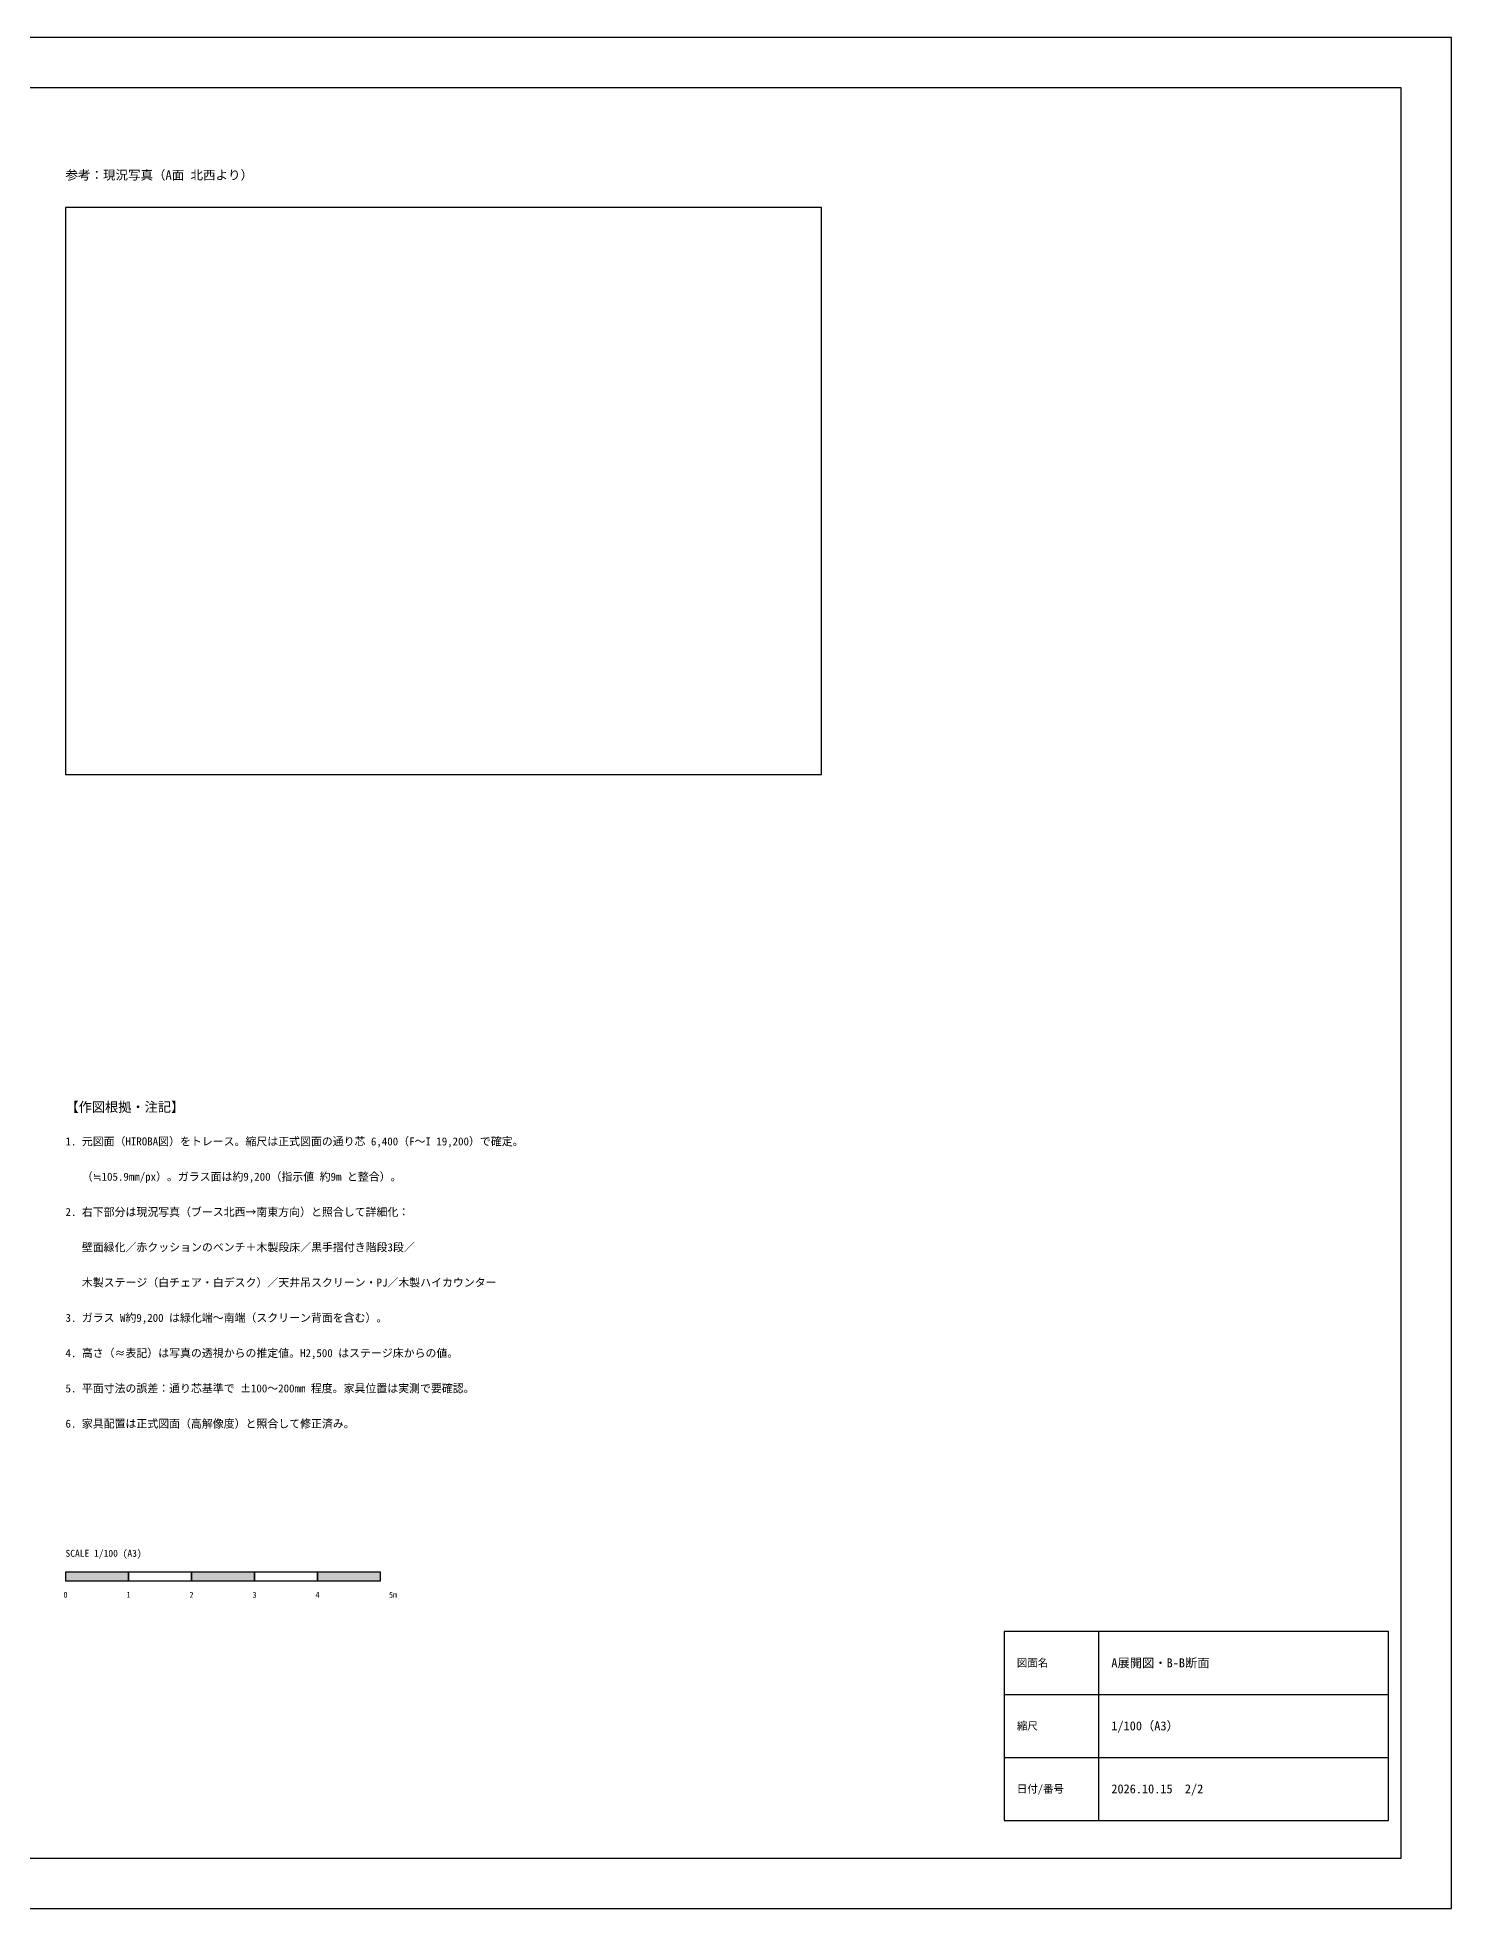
# Model space of a CAD drawing. Header units: millimetres. Extents: x 0 to 87000, y 0 to 29700.
# Drawn here: x 64554 to 87000, y 0 to 29700 of the extents above; entities that cross this region are included whole.
import ezdxf
from ezdxf.enums import TextEntityAlignment as Align

# ---------------------------------------------------------------- set-up
doc = ezdxf.new("R2010")
doc.units = ezdxf.units.MM
for name, color, linetype in [('A-FILL', 254, 'Continuous'), ('A-FURN', 4, 'Continuous'), ('A-TEXT', 7, 'Continuous')]:
    doc.layers.add(name, color=color, linetype=linetype)
doc.styles.add('JP', font='msgothic.ttc')

msp = doc.modelspace()

# ---------------------------------------------------------------- hatches: boundary and pattern name
at = {"layer": 'A-FILL', "true_color": 0x000000}
h = msp.add_hatch(color=7, dxfattribs=at)
h.dxf.hatch_style = 1
h.paths.add_polyline_path([(65000, 5200), (66000, 5200), (66000, 5340), (65000, 5340), (65000, 5200)])
h = msp.add_hatch(color=7, dxfattribs=at)
h.dxf.hatch_style = 1
h.paths.add_polyline_path([(67000, 5200), (68000, 5200), (68000, 5340), (67000, 5340), (67000, 5200)])
h = msp.add_hatch(color=7, dxfattribs=at)
h.dxf.hatch_style = 1
h.paths.add_polyline_path([(69000, 5200), (70000, 5200), (70000, 5340), (69000, 5340), (69000, 5200)])

# ---------------------------------------------------------------- linework, layer by layer
at = {"layer": 'A-FURN'}
for points in [[(45000, 0), (87000, 0), (87000, 29700), (45000, 29700), (45000, 0)], [(45800, 800), (86200, 800), (86200, 28900), (45800, 28900), (45800, 800)], [(65000, 18000), (77000, 18000), (77000, 27000), (65000, 27000), (65000, 18000)], [(65000, 5200), (66000, 5200), (66000, 5340), (65000, 5340), (65000, 5200)], [(66000, 5200), (67000, 5200), (67000, 5340), (66000, 5340), (66000, 5200)], [(67000, 5200), (68000, 5200), (68000, 5340), (67000, 5340), (67000, 5200)], [(68000, 5200), (69000, 5200), (69000, 5340), (68000, 5340), (68000, 5200)], [(69000, 5200), (70000, 5200), (70000, 5340), (69000, 5340), (69000, 5200)], [(79900, 1400), (86000, 1400), (86000, 4400), (79900, 4400), (79900, 1400)]]:
    msp.add_lwpolyline(points, close=True, dxfattribs=at)
for points in [[(81400, 1400), (81400, 4400)], [(79900, 3400), (86000, 3400)], [(79900, 2400), (86000, 2400)]]:
    msp.add_lwpolyline(points, dxfattribs=at)

# ---------------------------------------------------------------- texts
at = {"layer": 'A-TEXT', "style": 'JP'}
for s, height, p in [('参考：現況写真（A面 北西より）', 145.52, (65000, 27400)), ('SCALE 1/100 (A3)', 111.12, (65000, 5550))]:
    msp.add_text(s, height=height, dxfattribs=at).set_placement(p, align=Align.BOTTOM_LEFT)
for s, height, p in [('【作図根拠・注記】', 153.5, (65000, 12800)), ('1. 元図面（HIROBA図）をトレース。縮尺は正式図面の通り芯 6,400（F〜I 19,200）で確定。', 127, (65000, 12240)), ('\u3000 （≒105.9mm/px）。ガラス面は約9,200（指示値 約9m と整合）。', 127, (65000, 11680)), ('2. 右下部分は現況写真（ブース北西→南東方向）と照合して詳細化：', 127, (65000, 11120)), ('\u3000 壁面緑化／赤クッションのベンチ＋木製段床／黒手摺付き階段3段／', 127, (65000, 10560)), ('\u3000 木製ステージ（白チェア・白デスク）／天井吊スクリーン・PJ／木製ハイカウンター', 127, (65000, 10000)), ('3. ガラス W約9,200 は緑化端〜南端（スクリーン背面を含む）。', 127, (65000, 9440)), ('4. 高さ（≈表記）は写真の透視からの推定値。H2,500 はステージ床からの値。', 127, (65000, 8880)), ('5. 平面寸法の誤差：通り芯基準で ±100〜200mm 程度。家具位置は実測で要確認。', 127, (65000, 8320)), ('6. 家具配置は正式図面（高解像度）と照合して修正済み。', 127, (65000, 7760))]:
    msp.add_text(s, height=height, dxfattribs=at).set_placement(p, align=Align.TOP_LEFT)
for s, p in [('0', (65000, 4980)), ('1', (66000, 4980)), ('2', (67000, 4980)), ('3', (68000, 4980)), ('4', (69000, 4980)), ('5m', (70200, 4980))]:
    msp.add_text(s, height=95.2, dxfattribs=at).set_placement(p, align=Align.MIDDLE_CENTER)
for s, height, p in [('図面名', 121.7, (80100, 3900)), ('A展開図・B-B断面', 142.9, (81600, 3900)), ('縮尺', 121.7, (80100, 2900)), ('1/100（A3）', 142.9, (81600, 2900)), ('日付/番号', 121.7, (80100, 1900)), ('2026.10.15\u30002/2', 142.88, (81600, 1900))]:
    msp.add_text(s, height=height, dxfattribs=at).set_placement(p, align=Align.MIDDLE_LEFT)

doc.saveas('drawing.dxf')
